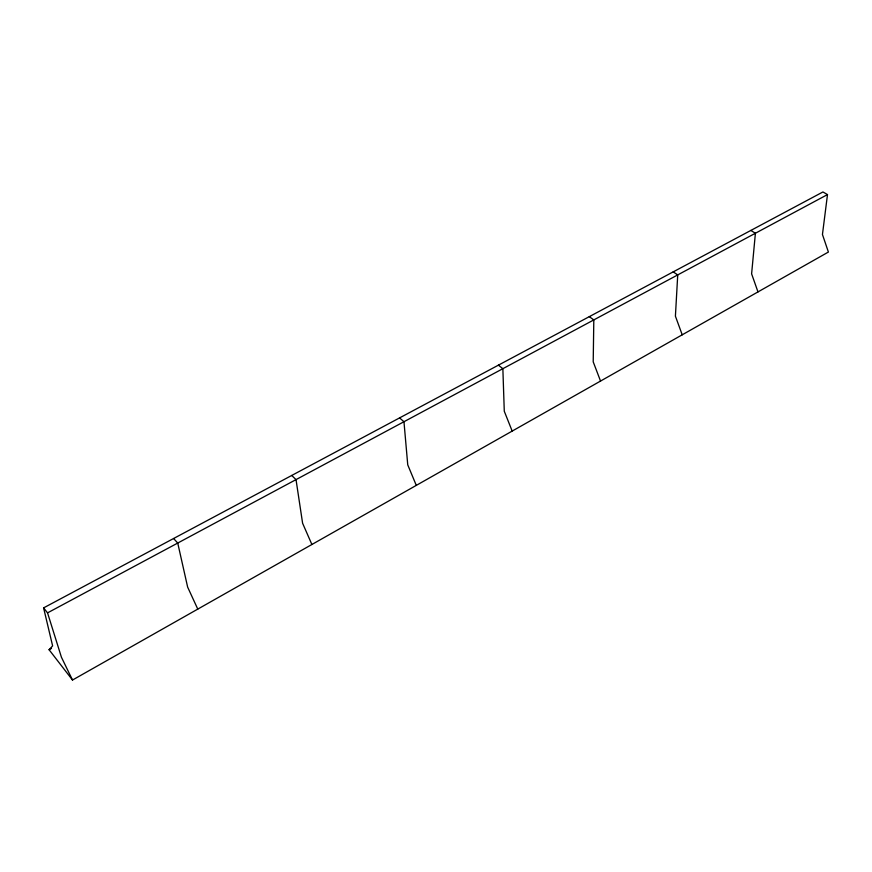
<?xml version="1.0" encoding="UTF-8"?>
<svg xmlns="http://www.w3.org/2000/svg" width="872" height="872" viewBox="0 0 872 872"><rect width="100%" height="100%" fill="white"/><g stroke="black" fill="none" stroke-linecap="round" stroke-linejoin="round"><path stroke-width="1.31" d="M827.495 194.587L822.449 234.492L828.4 252.041L72.507 680.04L49.072 649.716L52.625 645.901L43.6 607.882L822.939 191.96L827.495 194.587L47.546 612.874L61.422 657.216L72.507 680.04M49.072 649.716L51.459 648.408M750.836 230.437L755.403 233.249L751.61 273.841L757.975 291.913M673.173 271.879L677.729 274.898L675.408 316.176L682.22 334.804M589.287 316.656L593.81 319.904L593.211 361.836L600.536 381.064M498.392 365.161L502.861 368.682L504.278 411.235L512.18 431.095M399.572 417.906L403.965 421.721L407.747 464.852L416.293 485.377M291.728 475.458L296.022 479.611L302.606 523.255L311.893 544.499M173.593 538.514L177.735 543.049L187.644 587.107L197.77 609.114M43.6 607.882L47.546 612.874"/></g></svg>
